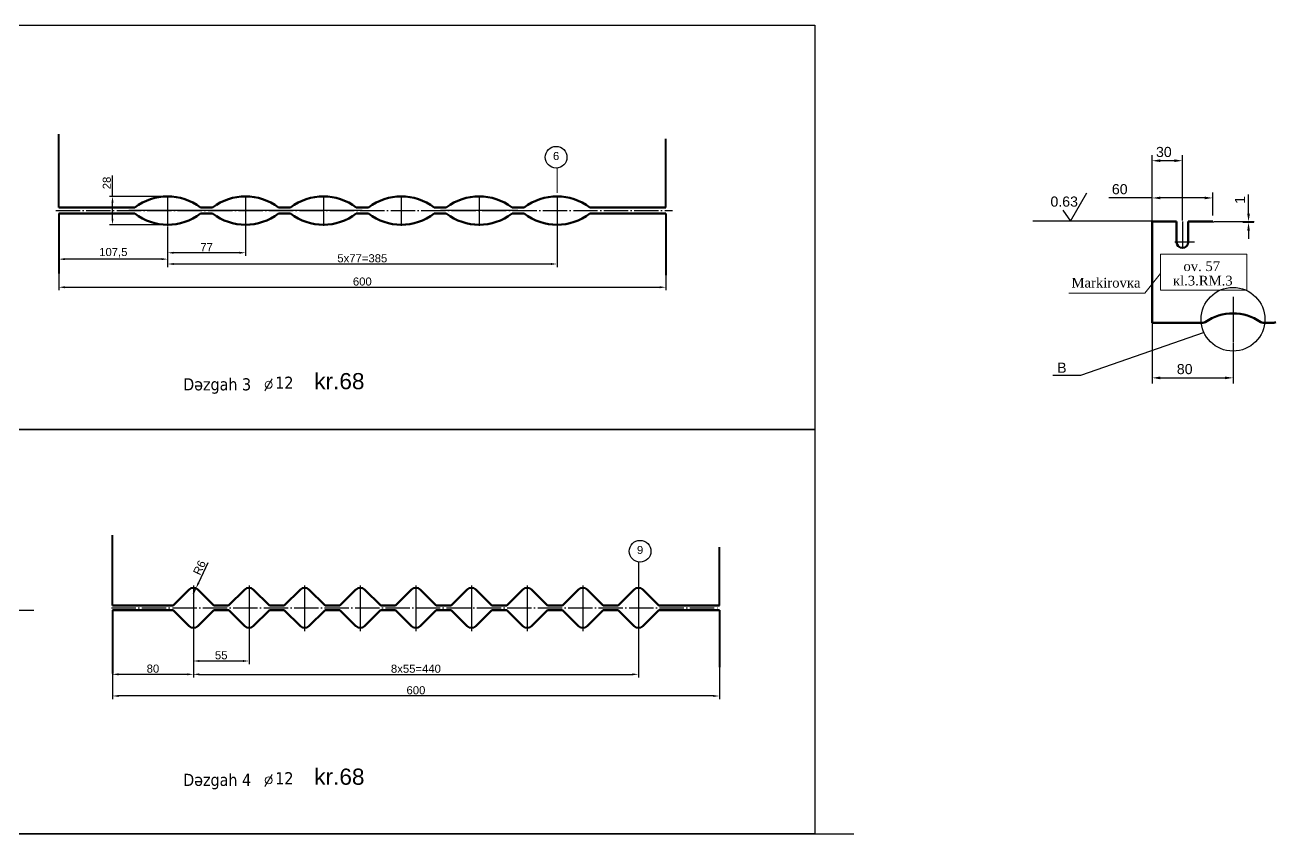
# Model space of a CAD drawing. Header units: millimetres. Extents: x 6647 to 33601, y -1887 to 8501.
# Drawn here: x 32341 to 33578, y 6901 to 7701 of the extents above; entities that cross this region are included whole.
import ezdxf

# ---------------------------------------------------------------- set-up
doc = ezdxf.new("R2010")
doc.units = ezdxf.units.MM
doc.linetypes.add('ACAD_ISO04W100', pattern=[30, 24, -3, 0, -3])
for name, color, linetype, lineweight in [('контурная', 7, 'Continuous', 50), ('осевые', 4, 'ACAD_ISO04W100', 25), ('размерные', 220, 'Continuous', 25), ('тонкая', 7, 'Continuous', 25), ('тонкий', 7, 'Continuous', 20)]:
    doc.layers.add(name, color=color, linetype=linetype, lineweight=lineweight)
doc.layers.add('осевая', color=4, linetype='Continuous')
doc.styles.add('s1v4', font='ARIAL.TTF', dxfattribs={"height": 4})
doc.styles.add('s2.5v4', font='ARIAL.TTF', dxfattribs={"height": 10})
doc.styles.add('s4v4', font='ARIAL.TTF', dxfattribs={"height": 16})
doc.styles.get("Standard").update_dxf_attribs({"font": 'ARIAL.TTF'})
doc.dimstyles.new('s2.5v4', dxfattribs={"dimtxt": 10, "dimasz": 8, "dimexe": 5.5, "dimexo": 0.5, "dimgap": 3.5, "dimtad": 1, "dimtxsty": 's2.5v4', "dimcen": 2.5, "dimclrd": 256, "dimclre": 1, "dimclrt": 256, "dimadec": 0, "dimazin": 0, "dimtfac": 1, "dimtmove": 0, "dimatfit": 3, "dimfxl": 1, "dimlwd": -1, "dimlwe": -1, "dimarcsym": 0})
doc.dimstyles.new('s2v4', dxfattribs={"dimtxt": 8, "dimasz": 6, "dimexe": 3, "dimexo": 0, "dimgap": 1.5, "dimtad": 1, "dimtxsty": 'Standard', "dimcen": 2.5, "dimadec": 0, "dimazin": 0, "dimtfac": 1, "dimtmove": 0, "dimatfit": 3, "dimfxl": 1, "dimarcsym": 0})
doc.dimstyles.new('s2v4$0', dxfattribs={"dimtxt": 8, "dimasz": 6, "dimexe": 3, "dimexo": 0, "dimgap": 1.5, "dimtad": 1, "dimtxsty": 'Standard', "dimcen": 2.5, "dimadec": 0, "dimazin": 0, "dimtfac": 1, "dimtmove": 0, "dimatfit": 3, "dimfxl": 1, "dimarcsym": 0})

# ---------------------------------------------------------------- blocks, each defined once
blk = doc.blocks.new('*D84')
at = {"layer": 'Defpoints', "color": 0, "transparency": 16777216}
for p in [(33516.5, 7506.7), (33550.9, 7505.7), (33556.8, 7505.7)]:
    blk.add_point(p, dxfattribs=at)
at = {"layer": 'тонкая', "transparency": 16777216}
for p, q in [((33550.9, 7514.7), (33550.9, 7533.5)), ((33550.9, 7505.7), (33550.9, 7506.7)), ((33550.9, 7497.7), (33550.9, 7489.7))]:
    blk.add_line(p, q, dxfattribs=at)
at = {"layer": 'тонкая', "color": 1, "transparency": 16777216}
for p, q in [((33517, 7506.7), (33556.4, 7506.7)), ((33556.3, 7505.7), (33545.4, 7505.7))]:
    blk.add_line(p, q, dxfattribs=at)
at = {"layer": 'тонкая', "transparency": 16777216}
for points in [[(33549.6, 7514.7), (33552.3, 7514.7), (33550.9, 7506.7)], [(33549.6, 7497.7), (33552.3, 7497.7), (33550.9, 7505.7)]]:
    blk.add_solid(points, dxfattribs=at)
at = {"layer": 'тонкая', "transparency": 16777216, "insert": (33542.4, 7528.1), "char_height": 10, "attachment_point": 5, "rotation": 90, "style": 's2.5v4'}
blk.add_mtext('1', dxfattribs=at)
blk = doc.blocks.new('*D147')
at = {"layer": 'Defpoints', "color": 0, "transparency": 16777216}
for p in [(33455.6, 7566.9), (33455.6, 7506.7), (33485.6, 7507.2)]:
    blk.add_point(p, dxfattribs=at)
at = {"layer": 'тонкая', "color": 1, "transparency": 16777216}
for p, q in [((33455.6, 7507.2), (33455.6, 7572.4)), ((33485.6, 7507.7), (33485.6, 7572.4))]:
    blk.add_line(p, q, dxfattribs=at)
at = {"layer": 'тонкая', "transparency": 16777216}
blk.add_line((33477.6, 7566.9), (33463.6, 7566.9), dxfattribs=at)
for points in [[(33463.6, 7568.3), (33463.6, 7565.6), (33455.6, 7566.9)], [(33477.6, 7568.3), (33477.6, 7565.6), (33485.6, 7566.9)]]:
    blk.add_solid(points, dxfattribs=at)
at = {"layer": 'тонкая', "transparency": 16777216, "insert": (33467.2, 7575.5), "char_height": 10, "attachment_point": 5, "style": 's2.5v4'}
blk.add_mtext('30', dxfattribs=at)
blk = doc.blocks.new('*D85')
at = {"layer": 'Defpoints', "color": 0, "transparency": 16777216}
for p in [(33455.6, 7522.7), (33515.6, 7530.1), (33515.6, 7512.2)]:
    blk.add_point(p, dxfattribs=at)
at = {"layer": 'тонкая', "color": 1, "transparency": 16777216}
for p, q in [((33455.6, 7523.2), (33455.6, 7535.6)), ((33515.6, 7512.7), (33515.6, 7535.6))]:
    blk.add_line(p, q, dxfattribs=at)
at = {"layer": 'тонкая', "transparency": 16777216}
for p, q in [((33455.6, 7530.1), (33412.9, 7530.1)), ((33507.6, 7530.1), (33463.6, 7530.1))]:
    blk.add_line(p, q, dxfattribs=at)
for points in [[(33463.6, 7531.4), (33463.6, 7528.8), (33455.6, 7530.1)], [(33507.6, 7531.4), (33507.6, 7528.8), (33515.6, 7530.1)]]:
    blk.add_solid(points, dxfattribs=at)
at = {"layer": 'тонкая', "transparency": 16777216, "insert": (33423.6, 7538.7), "char_height": 10, "attachment_point": 5, "style": 's2.5v4'}
blk.add_mtext('60', dxfattribs=at)
blk = doc.blocks.new('*D148')
at = {"layer": 'Defpoints', "color": 0, "transparency": 16777216}
for p in [(33455.6, 7406.7), (33535.6, 7387.8), (33535.6, 7352.2)]:
    blk.add_point(p, dxfattribs=at)
at = {"layer": 'тонкая', "color": 1, "transparency": 16777216}
for p, q in [((33455.6, 7406.2), (33455.6, 7346.7)), ((33535.6, 7387.3), (33535.6, 7346.7))]:
    blk.add_line(p, q, dxfattribs=at)
at = {"layer": 'тонкая', "transparency": 16777216}
blk.add_line((33463.6, 7352.2), (33527.6, 7352.2), dxfattribs=at)
for points in [[(33463.6, 7353.5), (33463.6, 7350.8), (33455.6, 7352.2)], [(33527.6, 7353.5), (33527.6, 7350.8), (33535.6, 7352.2)]]:
    blk.add_solid(points, dxfattribs=at)
at = {"layer": 'тонкая', "transparency": 16777216, "insert": (33487.8, 7360.8), "char_height": 10, "attachment_point": 5, "style": 's2.5v4'}
blk.add_mtext('80', dxfattribs=at)
blk = doc.blocks.new('*D149')
at = {"layer": 'Defpoints', "color": 0, "transparency": 16777216}
for p in [(32482.2, 7501.8), (32374.7, 7471.5), (32374.7, 7469.6)]:
    blk.add_point(p, dxfattribs=at)
at = {"layer": 'тонкий', "color": 0, "lineweight": -2, "transparency": 16777216}
for p, q in [((32482.2, 7501.8), (32482.2, 7466.6)), ((32374.7, 7471.5), (32374.7, 7466.6)), ((32476.2, 7469.6), (32380.7, 7469.6))]:
    blk.add_line(p, q, dxfattribs=at)
at = {"layer": 'тонкий', "color": 0, "transparency": 16777216}
for points in [[(32380.7, 7470.6), (32380.7, 7468.6), (32374.7, 7469.6)], [(32476.2, 7470.6), (32476.2, 7468.6), (32482.2, 7469.6)]]:
    blk.add_solid(points, dxfattribs=at)
at = {"layer": 'тонкий', "color": 0, "transparency": 16777216, "insert": (32428.5, 7475.9), "char_height": 8, "attachment_point": 5}
blk.add_mtext('107,5', dxfattribs=at)
blk = doc.blocks.new('*D86')
at = {"layer": 'Defpoints', "color": 0, "transparency": 16777216}
for p in [(32867.2, 7502.6), (32482.2, 7466.2), (32867.2, 7464.8)]:
    blk.add_point(p, dxfattribs=at)
at = {"layer": 'тонкий', "color": 0, "lineweight": -2, "transparency": 16777216}
for p, q in [((32867.2, 7502.6), (32867.2, 7461.8)), ((32482.2, 7466.2), (32482.2, 7461.8)), ((32488.2, 7464.8), (32861.2, 7464.8))]:
    blk.add_line(p, q, dxfattribs=at)
at = {"layer": 'тонкий', "color": 0, "transparency": 16777216}
for points in [[(32488.2, 7465.8), (32488.2, 7463.8), (32482.2, 7464.8)], [(32861.2, 7465.8), (32861.2, 7463.8), (32867.2, 7464.8)]]:
    blk.add_solid(points, dxfattribs=at)
at = {"layer": 'тонкий', "color": 0, "transparency": 16777216, "insert": (32674.7, 7470.4), "char_height": 8, "attachment_point": 5}
blk.add_mtext('5x77=385', dxfattribs=at)
blk = doc.blocks.new('*D150')
at = {"layer": 'Defpoints', "color": 0, "transparency": 16777216}
for p in [(32374.7, 7455.3), (32974.7, 7453.7), (32974.7, 7441.8)]:
    blk.add_point(p, dxfattribs=at)
at = {"layer": 'тонкий', "color": 0, "lineweight": -2, "transparency": 16777216}
for p, q in [((32374.7, 7455.3), (32374.7, 7438.8)), ((32974.7, 7453.7), (32974.7, 7438.8)), ((32380.7, 7441.8), (32968.7, 7441.8))]:
    blk.add_line(p, q, dxfattribs=at)
at = {"layer": 'тонкий', "color": 0, "transparency": 16777216}
for points in [[(32380.7, 7442.8), (32380.7, 7440.8), (32374.7, 7441.8)], [(32968.7, 7442.8), (32968.7, 7440.8), (32974.7, 7441.8)]]:
    blk.add_solid(points, dxfattribs=at)
at = {"layer": 'тонкий', "color": 0, "transparency": 16777216, "insert": (32674.7, 7447.4), "char_height": 8, "attachment_point": 5}
blk.add_mtext('600', dxfattribs=at)
blk = doc.blocks.new('*D151')
at = {"layer": 'Defpoints', "color": 0, "transparency": 16777216}
for p in [(32507.7, 7101.8), (32427.7, 7090.8), (32427.7, 7059)]:
    blk.add_point(p, dxfattribs=at)
at = {"layer": 'тонкий', "color": 0, "lineweight": -2, "transparency": 16777216}
for p, q in [((32507.7, 7101.8), (32507.7, 7056)), ((32427.7, 7090.8), (32427.7, 7056)), ((32501.7, 7059), (32433.7, 7059))]:
    blk.add_line(p, q, dxfattribs=at)
at = {"layer": 'тонкий', "color": 0, "transparency": 16777216}
for points in [[(32433.7, 7060), (32433.7, 7058), (32427.7, 7059)], [(32501.7, 7060), (32501.7, 7058), (32507.7, 7059)]]:
    blk.add_solid(points, dxfattribs=at)
at = {"layer": 'тонкий', "color": 0, "transparency": 16777216, "insert": (32467.7, 7064.6), "char_height": 8, "attachment_point": 5}
blk.add_mtext('80', dxfattribs=at)
blk = doc.blocks.new('*D87')
at = {"layer": 'Defpoints', "color": 0, "transparency": 16777216}
for p in [(32562.7, 7101.8), (32507.7, 7078.9), (32562.7, 7072.2)]:
    blk.add_point(p, dxfattribs=at)
at = {"layer": 'тонкий', "color": 0, "lineweight": -2, "transparency": 16777216}
for p, q in [((32562.7, 7101.8), (32562.7, 7069.2)), ((32507.7, 7078.9), (32507.7, 7069.2)), ((32513.7, 7072.2), (32556.7, 7072.2))]:
    blk.add_line(p, q, dxfattribs=at)
at = {"layer": 'тонкий', "color": 0, "transparency": 16777216}
for points in [[(32513.7, 7073.2), (32513.7, 7071.2), (32507.7, 7072.2)], [(32556.7, 7073.2), (32556.7, 7071.2), (32562.7, 7072.2)]]:
    blk.add_solid(points, dxfattribs=at)
at = {"layer": 'тонкий', "color": 0, "transparency": 16777216, "insert": (32535.2, 7077.8), "char_height": 8, "attachment_point": 5}
blk.add_mtext('55', dxfattribs=at)
blk = doc.blocks.new('*D152')
at = {"layer": 'Defpoints', "color": 0, "transparency": 16777216}
for p in [(32947.7, 7101.8), (32507.7, 7059), (32947.7, 7059)]:
    blk.add_point(p, dxfattribs=at)
at = {"layer": 'тонкий', "color": 0, "lineweight": -2, "transparency": 16777216}
for p, q in [((32947.7, 7101.8), (32947.7, 7056)), ((32507.7, 7059), (32507.7, 7056)), ((32513.7, 7059), (32941.7, 7059))]:
    blk.add_line(p, q, dxfattribs=at)
at = {"layer": 'тонкий', "color": 0, "transparency": 16777216}
for points in [[(32513.7, 7060), (32513.7, 7058), (32507.7, 7059)], [(32941.7, 7060), (32941.7, 7058), (32947.7, 7059)]]:
    blk.add_solid(points, dxfattribs=at)
at = {"layer": 'тонкий', "color": 0, "transparency": 16777216, "insert": (32727.7, 7064.5), "char_height": 8, "attachment_point": 5}
blk.add_mtext('8x55=440', dxfattribs=at)
blk = doc.blocks.new('*D153')
at = {"layer": 'Defpoints', "color": 0, "transparency": 16777216}
for p in [(33027.7, 7066.2), (32427.7, 7056), (32427.7, 7037.6)]:
    blk.add_point(p, dxfattribs=at)
at = {"layer": 'тонкий', "color": 0, "lineweight": -2, "transparency": 16777216}
for p, q in [((33027.7, 7066.2), (33027.7, 7034.6)), ((32427.7, 7056), (32427.7, 7034.6)), ((33021.7, 7037.6), (32433.7, 7037.6))]:
    blk.add_line(p, q, dxfattribs=at)
at = {"layer": 'тонкий', "color": 0, "transparency": 16777216}
for points in [[(32433.7, 7038.6), (32433.7, 7036.6), (32427.7, 7037.6)], [(33021.7, 7038.6), (33021.7, 7036.6), (33027.7, 7037.6)]]:
    blk.add_solid(points, dxfattribs=at)
at = {"layer": 'тонкий', "color": 0, "transparency": 16777216, "insert": (32727.7, 7043.2), "char_height": 8, "attachment_point": 5}
blk.add_mtext('600', dxfattribs=at)
blk = doc.blocks.new('*D184')
at = {"layer": 'Defpoints', "color": 0, "transparency": 16777216}
for p in [(32559.2, 7502.6), (32482.2, 7489.5), (32482.2, 7475.9)]:
    blk.add_point(p, dxfattribs=at)
at = {"layer": 'тонкий', "color": 0, "lineweight": -2, "transparency": 16777216}
for p, q in [((32559.2, 7502.6), (32559.2, 7472.9)), ((32482.2, 7489.5), (32482.2, 7472.9)), ((32553.2, 7475.9), (32488.2, 7475.9))]:
    blk.add_line(p, q, dxfattribs=at)
at = {"layer": 'тонкий', "color": 0, "transparency": 16777216}
for points in [[(32488.2, 7476.9), (32488.2, 7474.9), (32482.2, 7475.9)], [(32553.2, 7476.9), (32553.2, 7474.9), (32559.2, 7475.9)]]:
    blk.add_solid(points, dxfattribs=at)
at = {"layer": 'тонкий', "color": 0, "transparency": 16777216, "insert": (32520.7, 7481.4), "char_height": 8, "attachment_point": 5}
blk.add_mtext('77', dxfattribs=at)
blk = doc.blocks.new('*D185')
at = {"layer": 'Defpoints', "color": 0, "transparency": 16777216}
for p in [(32427.7, 7531.6), (32482.2, 7531.6), (32482.2, 7503.6)]:
    blk.add_point(p, dxfattribs=at)
at = {"layer": 'тонкий', "color": 0, "lineweight": -2, "transparency": 16777216}
for p, q in [((32427.7, 7531.6), (32427.7, 7552.3)), ((32482.2, 7531.6), (32424.7, 7531.6)), ((32427.7, 7509.6), (32427.7, 7525.6)), ((32482.2, 7503.6), (32424.7, 7503.6))]:
    blk.add_line(p, q, dxfattribs=at)
at = {"layer": 'тонкий', "color": 0, "transparency": 16777216}
for points in [[(32426.7, 7525.6), (32428.7, 7525.6), (32427.7, 7531.6)], [(32426.7, 7509.6), (32428.7, 7509.6), (32427.7, 7503.6)]]:
    blk.add_solid(points, dxfattribs=at)
at = {"layer": 'тонкий', "color": 0, "transparency": 16777216, "insert": (32422.1, 7544.9), "char_height": 8, "attachment_point": 5, "rotation": 90}
blk.add_mtext('28', dxfattribs=at)
blk = doc.blocks.new('*D192')
at = {"layer": 'Defpoints', "color": 0, "transparency": 16777216}
for p in [(32507.7, 7138.7), (32510.2, 7144.1)]:
    blk.add_point(p, dxfattribs=at)
at = {"layer": 'тонкая', "color": 0, "lineweight": -2, "transparency": 16777216}
for p, q in [((32522.1, 7169.4), (32512.8, 7149.5)), ((32507.7, 7138.7), (32510.2, 7144.1))]:
    blk.add_line(p, q, dxfattribs=at)
at = {"layer": 'тонкая', "color": 0, "transparency": 16777216}
blk.add_solid([(32511.9, 7150), (32513.7, 7149.1), (32510.2, 7144.1)], dxfattribs=at)
at = {"layer": 'тонкая', "color": 0, "transparency": 16777216, "insert": (32513.7, 7164.5), "char_height": 8, "attachment_point": 5, "rotation": 64.8631}
blk.add_mtext('R6', dxfattribs=at)

msp = doc.modelspace()

# ---------------------------------------------------------------- linework, layer by layer
at = {"lineweight": 40}
for p, q in [((32374.7239, 7520.6432), (32374.7239, 7593.2354)), ((32974.7239, 7520.6432), (32974.7239, 7588.4931)), ((32374.7239, 7514.6432), (32374.7239, 7455.3291)), ((32974.7239, 7514.6432), (32974.7239, 7453.6858)), ((32427.7004, 7127.0113), (32427.7004, 7196.6384)), ((33027.7004, 7127.0113), (33027.7004, 7184.7366)), ((32427.7004, 7122.6113), (32427.7004, 7059.8225)), ((33027.7004, 7122.6113), (33027.7004, 7066.2347))]:
    msp.add_line(p, q, dxfattribs=at)
at = {"lineweight": 15}
for p, q in [((32867.4463, 7535.0109), (32867.4463, 7559.6266)), ((33463.7595, 7474.5599), (33463.7595, 7438.9451)), ((33549.2902, 7474.5599), (33463.7595, 7474.5599)), ((33549.2902, 7438.9451), (33549.2902, 7474.5599)), ((33448.486, 7435.8924), (33463.7594, 7455.2261)), ((33373.1374, 7435.8924), (33448.486, 7435.8924)), ((33463.7595, 7438.9451), (33549.2902, 7438.9451))]:
    msp.add_line(p, q, dxfattribs=at)
at = {"color": 2}
for points in [[(32087.9041, 7301.1184), (32087.9041, 7701.1184), (33122.1703, 7701.1184), (33122.1703, 7301.1184), (32087.9041, 7301.1184), (32087.9041, 7701.1184)], [(32087.9041, 6901.1184), (32087.9041, 7301.1184), (33122.1703, 7301.1184), (33122.1703, 6901.1184), (32087.9041, 6901.1184), (32087.9041, 7301.1184)], [(32126.4165, 6901.1184), (33160.6827, 6901.1184)], [(32126.4165, 6901.1184), (33160.6827, 6901.1184)], [(32126.4165, 6901.1184), (33160.6827, 6901.1184)], [(32126.4165, 6901.1184), (33160.6827, 6901.1184)], [(32126.4165, 6901.1184), (33160.6827, 6901.1184)], [(32126.4165, 6901.1184), (33160.6827, 6901.1184)], [(32126.4165, 6901.1184), (33160.6827, 6901.1184)]]:
    msp.add_lwpolyline(points, dxfattribs=at)
for centre in [(32866.3018, 7570.3191), (32949.3256, 7180.7119)]:
    msp.add_circle(centre, 10.7536)
at = {"layer": 'контурная'}
for p, q in [((32449.7239, 7520.6432), (32374.7239, 7520.6432)), ((32514.7239, 7520.6432), (32526.7239, 7520.6432)), ((32591.7239, 7520.6432), (32603.7239, 7520.6432)), ((32668.7239, 7520.6432), (32680.7239, 7520.6432)), ((32745.7239, 7520.6432), (32757.7239, 7520.6432)), ((32822.7239, 7520.6432), (32834.7239, 7520.6432)), ((32899.7239, 7520.6432), (32974.7239, 7520.6432)), ((32449.7239, 7514.6432), (32374.7239, 7514.6432)), ((32514.7239, 7514.6432), (32526.7239, 7514.6432)), ((32591.7239, 7514.6432), (32603.7239, 7514.6432)), ((32668.7239, 7514.6432), (32680.7239, 7514.6432)), ((32745.7239, 7514.6432), (32757.7239, 7514.6432)), ((32822.7239, 7514.6432), (32834.7239, 7514.6432)), ((32899.7239, 7514.6432), (32974.7239, 7514.6432)), ((33479.8179, 7506.6859), (33455.5679, 7506.6859)), ((33455.5679, 7506.6859), (33455.5679, 7406.6859)), ((33479.8179, 7486.4359), (33479.8179, 7506.6859)), ((33491.3179, 7486.4359), (33491.3179, 7506.6859)), ((33491.3179, 7506.6859), (33515.5679, 7506.6859)), ((33515.5679, 7506.6859), (33515.5679, 7505.6859)), ((33505.98, 7406.6859), (33455.5679, 7406.6859)), ((33575.8046, 7406.682), (33565.33, 7406.6821)), ((32487.5471, 7127.0113), (32503.4577, 7142.922)), ((32527.8537, 7127.0113), (32511.943, 7142.922)), ((32542.5471, 7127.0113), (32558.4577, 7142.922)), ((32582.8537, 7127.0113), (32566.943, 7142.922)), ((32597.5471, 7127.0113), (32613.4577, 7142.922)), ((32637.8537, 7127.0113), (32621.943, 7142.922)), ((32652.5471, 7127.0113), (32668.4577, 7142.922)), ((32692.8537, 7127.0113), (32676.943, 7142.922)), ((32707.5471, 7127.0113), (32723.4577, 7142.922)), ((32747.8537, 7127.0113), (32731.943, 7142.922)), ((32762.5471, 7127.0113), (32778.4577, 7142.922)), ((32802.8537, 7127.0113), (32786.943, 7142.922)), ((32817.5471, 7127.0113), (32833.4577, 7142.922)), ((32857.8537, 7127.0113), (32841.943, 7142.922)), ((32872.5471, 7127.0113), (32888.4577, 7142.922)), ((32912.8537, 7127.0113), (32896.943, 7142.922)), ((32927.5471, 7127.0113), (32943.4577, 7142.922)), ((32967.8537, 7127.0113), (32951.943, 7142.922)), ((32487.5471, 7127.0113), (32427.7004, 7127.0113)), ((32527.8537, 7127.0113), (32542.5471, 7127.0113)), ((32582.8537, 7127.0113), (32597.5471, 7127.0113)), ((32637.8537, 7127.0113), (32652.5471, 7127.0113)), ((32692.8537, 7127.0113), (32707.5471, 7127.0113)), ((32747.8537, 7127.0113), (32762.5471, 7127.0113)), ((32802.8537, 7127.0113), (32817.5471, 7127.0113)), ((32857.8537, 7127.0113), (32872.5471, 7127.0113)), ((32912.8537, 7127.0113), (32927.5471, 7127.0113)), ((32967.8537, 7127.0113), (33027.7004, 7127.0113)), ((32487.573, 7122.6113), (32427.7004, 7122.6113)), ((32503.4577, 7106.7266), (32487.573, 7122.6113)), ((32511.943, 7106.7266), (32527.8278, 7122.6113)), ((32527.8278, 7122.6113), (32542.573, 7122.6113)), ((32558.4577, 7106.7266), (32542.573, 7122.6113)), ((32566.943, 7106.7266), (32582.8278, 7122.6113)), ((32582.8278, 7122.6113), (32597.573, 7122.6113)), ((32613.4577, 7106.7266), (32597.573, 7122.6113)), ((32621.943, 7106.7266), (32637.8278, 7122.6113)), ((32637.8278, 7122.6113), (32652.573, 7122.6113)), ((32668.4577, 7106.7266), (32652.573, 7122.6113)), ((32676.943, 7106.7266), (32692.8278, 7122.6113)), ((32692.8278, 7122.6113), (32707.573, 7122.6113)), ((32723.4577, 7106.7266), (32707.573, 7122.6113)), ((32731.943, 7106.7266), (32747.8278, 7122.6113)), ((32747.8278, 7122.6113), (32762.573, 7122.6113)), ((32778.4577, 7106.7266), (32762.573, 7122.6113)), ((32786.943, 7106.7266), (32802.8278, 7122.6113)), ((32802.8278, 7122.6113), (32817.573, 7122.6113)), ((32833.4577, 7106.7266), (32817.573, 7122.6113)), ((32841.943, 7106.7266), (32857.8278, 7122.6113)), ((32857.8278, 7122.6113), (32872.573, 7122.6113)), ((32888.4577, 7106.7266), (32872.573, 7122.6113)), ((32896.943, 7106.7266), (32912.8278, 7122.6113)), ((32912.8278, 7122.6113), (32927.573, 7122.6113)), ((32943.4577, 7106.7266), (32927.573, 7122.6113)), ((32951.943, 7106.7266), (32967.8278, 7122.6113)), ((32967.8278, 7122.6113), (33027.7004, 7122.6113))]:
    msp.add_line(p, q, dxfattribs=at)
for centre, radius, start, end in [((32482.2239, 7478.1318), 53.5114, 52.6020344, 127.3979656), ((32559.2239, 7478.1318), 53.5114, 52.6020344, 127.3979656), ((32636.2239, 7478.1318), 53.5114, 52.6020344, 127.3979656), ((32713.2239, 7478.1318), 53.5114, 52.6020344, 127.3979656), ((32790.2239, 7478.1318), 53.5114, 52.6020344, 127.3979656), ((32867.2239, 7478.1318), 53.5114, 52.6020344, 127.3979656), ((32482.2239, 7557.1545), 53.5114, 232.6020344, 307.3979656), ((32559.2239, 7557.1545), 53.5114, 232.6020344, 307.3979656), ((32636.2239, 7557.1545), 53.5114, 232.6020344, 307.3979656), ((32713.2239, 7557.1545), 53.5114, 232.6020344, 307.3979656), ((32790.2239, 7557.1545), 53.5114, 232.6020344, 307.3979656), ((32867.2239, 7557.1545), 53.5114, 232.6020344, 307.3979656), ((33485.5679, 7486.4359), 5.75, 180, 0), ((33535.5675, 7367.1352), 48.7461, 55.6487454, 124.3513569), ((33505.8046, 7410.682), 4, 270, 304.3513569), ((33565.3302, 7410.6821), 4, 235.6487454, 269.9959753), ((33575.8046, 7410.682), 4, 270, 304.3513569), ((32507.7004, 7138.6794), 6, 45, 135), ((32562.7004, 7138.6794), 6, 45, 135), ((32617.7004, 7138.6794), 6, 45, 135), ((32672.7004, 7138.6794), 6, 45, 135), ((32727.7004, 7138.6794), 6, 45, 135), ((32782.7004, 7138.6794), 6, 45, 135), ((32837.7004, 7138.6794), 6, 45, 135), ((32892.7004, 7138.6794), 6, 45, 135), ((32947.7004, 7138.6794), 6, 45, 135), ((32507.7004, 7110.9692), 6, 225, 315), ((32562.7004, 7110.9692), 6, 225, 315), ((32617.7004, 7110.9692), 6, 225, 315), ((32672.7004, 7110.9692), 6, 225, 315), ((32727.7004, 7110.9692), 6, 225, 315), ((32782.7004, 7110.9692), 6, 225, 315), ((32837.7004, 7110.9692), 6, 225, 315), ((32892.7004, 7110.9692), 6, 225, 315), ((32947.7004, 7110.9692), 6, 225, 315)]:
    msp.add_arc(centre, radius, start, end, dxfattribs=at)
at = {"layer": 'осевая'}
for p, q in [((32482.2239, 7532.459), (32482.2239, 7502.6432)), ((32559.2239, 7532.459), (32559.2239, 7502.6432)), ((32636.2239, 7532.459), (32636.2239, 7502.6432)), ((32713.2239, 7532.459), (32713.2239, 7502.6432)), ((32790.2239, 7532.459), (32790.2239, 7502.6432)), ((32867.2239, 7532.459), (32867.2239, 7502.6432)), ((32520.5657, 7517.6432), (32443.882, 7517.6432)), ((32597.5657, 7517.6432), (32520.882, 7517.6432)), ((32674.5657, 7517.6432), (32597.882, 7517.6432)), ((32828.5657, 7517.6432), (32751.882, 7517.6432)), ((33535.5679, 7432.4467), (33535.5679, 7387.7934)), ((32947.7004, 7170.0818), (32947.7004, 7101.7644)), ((32507.7004, 7146.724), (32507.7004, 7101.7644)), ((32562.7004, 7146.724), (32562.7004, 7101.7644)), ((32617.7004, 7146.724), (32617.7004, 7101.7644)), ((32672.7004, 7146.724), (32672.7004, 7101.7644)), ((32727.7004, 7146.724), (32727.7004, 7101.7644)), ((32782.7004, 7146.724), (32782.7004, 7101.7644)), ((32837.7004, 7146.724), (32837.7004, 7101.7644)), ((32892.7004, 7146.724), (32892.7004, 7101.7644)), ((32947.7004, 7146.724), (32947.7004, 7101.7644))]:
    msp.add_line(p, q, dxfattribs=at)
at = {"layer": 'осевые'}
for p, q in [((32371.6941, 7517.6423), (32981.3387, 7517.6423)), ((32426.7412, 7124.8113), (33027.9354, 7124.8113)), ((32182.2661, 7122.5707), (32349.9797, 7122.5707))]:
    msp.add_line(p, q, dxfattribs=at)
at = {"layer": 'размерные'}
msp.add_line((33535.5673, 7415.8813), (33534.771, 7415.8813), dxfattribs=at)
msp.add_line((33535.5673, 7415.8813), (33534.771, 7415.8813), dxfattribs=at)
at = {"layer": 'тонкая'}
for p, q in [((33455.5679, 7507.1859), (33337.6019, 7507.1859)), ((33485.5679, 7506.6859), (33485.5679, 7480.6859)), ((33497.3542, 7486.4359), (33478.0801, 7486.4359))]:
    msp.add_line(p, q, dxfattribs=at)
for points in [[(33367.4438, 7518.1361), (33374.9657, 7507.1859), (33391.0508, 7535.0461)], [(33506.9239, 7397.0323), (33384.6765, 7354.5244), (33357.3327, 7354.5244)]]:
    msp.add_lwpolyline(points, dxfattribs=at)
msp.add_circle((33535.5679, 7410.12), 31.4923, dxfattribs=at)
at = {"layer": 'тонкий'}
for p, q in [((32578.4428, 7339.3124), (32585.7246, 7351.0796)), ((32578.4428, 6948.1545), (32585.7246, 6959.9217))]:
    msp.add_line(p, q, dxfattribs=at)
for centre in [(32582.1661, 7345.3291), (32582.1661, 6954.1712)]:
    msp.add_circle(centre, 3.4722, dxfattribs=at)

# ---------------------------------------------------------------- texts
at = {"char_height": 8, "attachment_point": 5}
for s, insert in [('6', (32866.2998, 7571.525)), ('9', (32949.3236, 7181.9178))]:
    msp.add_mtext(s, dxfattribs=dict(at, insert=insert))
at = {"lineweight": 15, "char_height": 9.6, "attachment_point": 5}
for s, insert in [('{\\fTimes New Roman|b0|i0|c0|p18;ov. 57}', (33504.6942, 7462.4978)), ('{\\fTimes New Roman|b0|i0|c204|p18;Ма\\fTimes New Roman|b0|i0|c0|p18;rkirov\\fTimes New Roman|b0|i0|c204|p18;ка}', (33409.9993, 7446.2168)), ('{\\fTimes New Roman|b0|i0|c204|p18;к\\fTimes New Roman|b0|i0|c0|p18;l\\fTimes New Roman|b0|i0|c204|p18;.\\fTimes New Roman|b0|i0|c0|p18;3\\fTimes New Roman|b0|i0|c204|p18;.\\fTimes New Roman|b0|i0|c0|p18;RM.3}', (33505.7123, 7448.2518))]:
    msp.add_mtext(s, dxfattribs=dict(at, insert=insert))
at = {"layer": 'размерные', "style": 's4v4'}
for p in [(32627.1824, 7340.9351), (32627.1824, 6949.7772)]:
    msp.add_text('kr.68', height=16, dxfattribs=at).set_placement(p)
at = {"layer": 'тонкая', "style": 's2.5v4'}
for s, p in [('0.63', (33355.0744, 7521.522)), ('B', (33361.701, 7357.2475))]:
    msp.add_text(s, height=10, dxfattribs=at).set_placement(p)
at = {"layer": 'тонкий', "char_height": 12, "attachment_point": 1, "style": 's1v4'}
for s, insert in [('{\\fTahoma|b0|i0|c238|p32;Dəzgah \\fTahoma|b0|i0|c0|p32;3}', (32497.5876, 7351.7989)), ('{\\fTahoma|b0|i0|c238|p32;Dəzgah \\fTahoma|b0|i0|c0|p32;4}', (32497.5876, 6960.641))]:
    msp.add_mtext(s, dxfattribs=dict(at, insert=insert))
at = {"layer": 'тонкий', "char_height": 12, "width": 33.292, "attachment_point": 1, "style": 's1v4'}
for insert in [(32588.6326, 7353.3837), (32588.6326, 6962.2258)]:
    msp.add_mtext('{\\fTahoma|b0|i0|c162|p32;12\\fTxt|b0|i0|c238|p2; }', dxfattribs=dict(at, insert=insert))

# ---------------------------------------------------------------- dimensions: what is measured, and where the dimension line sits
at = {"layer": 'тонкая'}
for base, p1, p2, picture, middle in [((33455.5679, 7566.9302), (33485.5679, 7507.1859), (33455.5679, 7506.6859), '*D147', (33467.1731, 7566.9302)), ((33515.5679, 7530.1026), (33455.5679, 7522.745), (33515.5679, 7512.1654), '*D85', (33423.6004, 7530.1026)), ((33535.5679, 7352.1581), (33455.5679, 7406.6859), (33535.5679, 7387.7934), '*D148', (33487.8117, 7352.1581))]:
    dim = msp.add_linear_dim(base=base, p1=p1, p2=p2, dimstyle='s2.5v4', dxfattribs=at)
    dim.commit()
    dim.dimension.update_dxf_attribs({"geometry": picture, "text_midpoint": middle, "dimtype": 160})
dim = msp.add_linear_dim(base=(33550.9328, 7505.6859), p1=(33516.477, 7506.6859), p2=(33556.8235, 7505.6859), angle=90, dimstyle='s2.5v4', dxfattribs=at)
dim.commit()
dim.dimension.update_dxf_attribs({"geometry": '*D84', "text_midpoint": (33550.9328, 7528.1109), "dimtype": 160})
dim = msp.add_radius_dim(center=(32507.7004, 7138.6794), mpoint=(32510.2491, 7144.1111), dimstyle='s2v4', dxfattribs=at)
dim.commit()
dim.dimension.update_dxf_attribs({"geometry": '*D192', "text_midpoint": (32513.6667, 7164.5417)})
at = {"layer": 'тонкий'}
dim = msp.add_linear_dim(base=(32427.6742, 7531.6432), p1=(32482.2239, 7503.6432), p2=(32482.2239, 7531.6432), angle=90, dimstyle='s2v4$0', dxfattribs=at)
dim.commit()
dim.dimension.update_dxf_attribs({"geometry": '*D185', "text_midpoint": (32427.6742, 7544.9495), "dimtype": 160})
for base, p1, p2, dimstyle, picture, middle in [((32374.7239, 7469.5887), (32482.2239, 7501.838), (32374.7239, 7471.481), 's2v4', '*D149', (32428.4739, 7475.8963)), ((32482.2239, 7475.9247), (32559.2239, 7502.6432), (32482.2239, 7489.5234), 's2v4$0', '*D184', (32520.7239, 7481.4247)), ((32974.7239, 7441.8226), (32374.7239, 7455.3291), (32974.7239, 7453.6858), 's2v4', '*D150', (32674.7239, 7447.4072)), ((32427.7004, 7059.0043), (32507.7004, 7101.7644), (32427.7004, 7090.8358), 's2v4', '*D151', (32467.7004, 7064.5889)), ((32562.7004, 7072.2419), (32507.7004, 7078.8844), (32562.7004, 7101.7644), 's2v4', '*D87', (32535.2004, 7077.8101)), ((32427.7004, 7037.6393), (33027.7004, 7066.2347), (32427.7004, 7056.0043), 's2v4', '*D153', (32727.7004, 7043.2239))]:
    dim = msp.add_linear_dim(base=base, p1=p1, p2=p2, dimstyle=dimstyle, dxfattribs=at)
    dim.commit()
    dim.dimension.update_dxf_attribs({"geometry": picture, "text_midpoint": middle})
for base, p1, p2, text, picture, middle in [((32867.2239, 7464.8407), (32482.2239, 7466.1534), (32867.2239, 7502.6432), '5x77=<>', '*D86', (32674.7239, 7470.428)), ((32947.7004, 7058.9533), (32507.7004, 7059.0043), (32947.7004, 7101.7644), '8x55=<>', '*D152', (32727.7004, 7064.5379))]:
    dim = msp.add_linear_dim(base=base, p1=p1, p2=p2, text=text, dimstyle='s2v4', dxfattribs=at)
    dim.commit()
    dim.dimension.update_dxf_attribs({"geometry": picture, "text_midpoint": middle})

doc.saveas('drawing.dxf')
